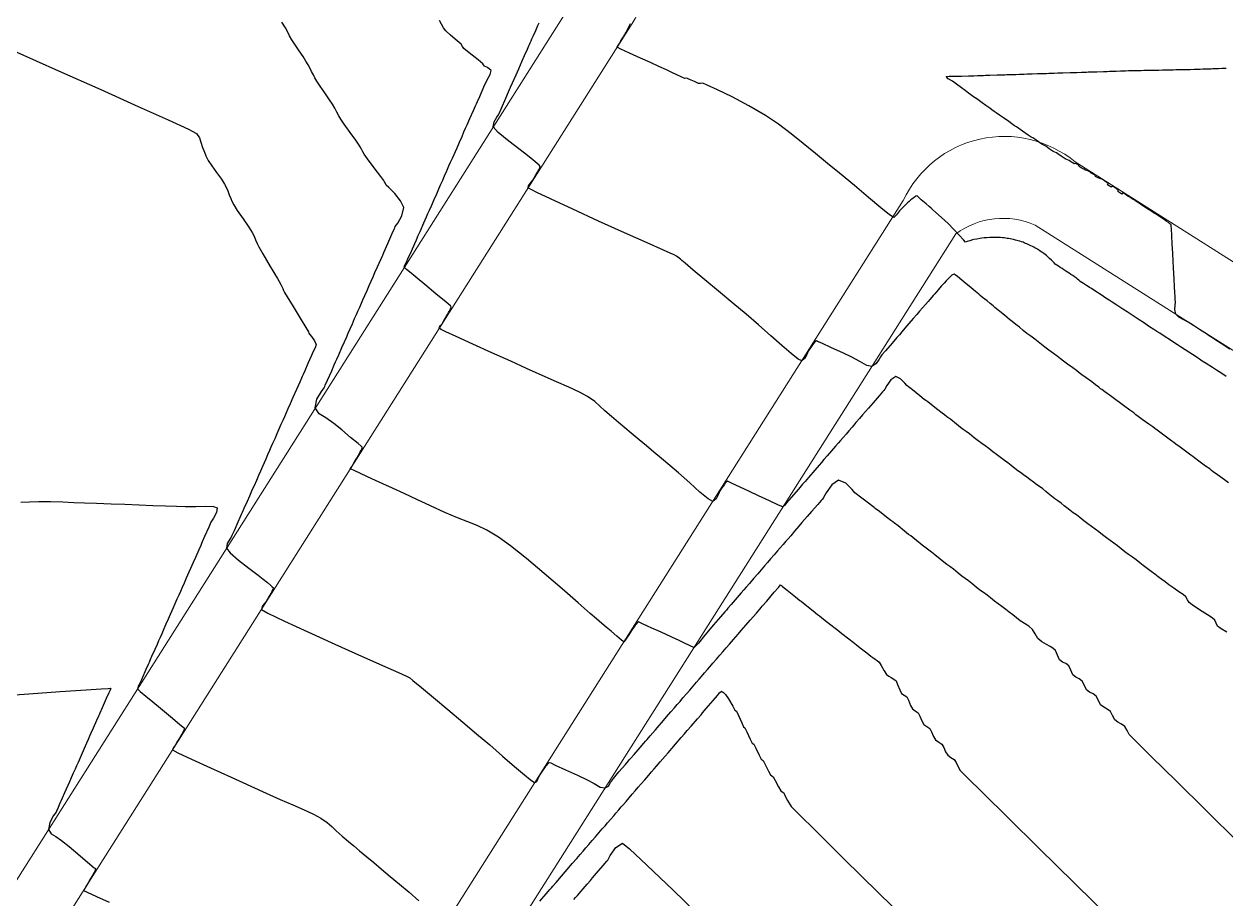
# Model space of a CAD drawing. Header units: millimetres. Extents: x 340454 to 342791, y 6993867 to 6995092.
# Drawn here: x 340967.86 to 341016.12, y 6994583.97 to 6994619.11 of the extents above; entities that cross this region are included whole.
import ezdxf

# ---------------------------------------------------------------- set-up
doc = ezdxf.new("R2010")
doc.units = ezdxf.units.MM
doc.header["$LTSCALE"] = 10
for name, color, linetype in [('T-HM-CURVA_INTERMEDIARIA', 45, 'Continuous'), ('T-HM-CURVA_MESTRA', 20, 'Continuous'), ('URB-Calçadas', 2, 'Continuous'), ('URB-Quadras', 3, 'Continuous')]:
    doc.layers.add(name, color=color, linetype=linetype)

msp = doc.modelspace()

# ---------------------------------------------------------------- linework, layer by layer
at = {"layer": 'T-HM-CURVA_INTERMEDIARIA', "color": 45, "linetype": 'Continuous', "lineweight": -3, "flags": 128}
for points, elevation in [([(341016.64, 6994586.227), (341015.312, 6994587.532), (341014.12, 6994588.705), (341013.152, 6994589.66), (341012.496, 6994590.311), (341012.24, 6994590.57), (341012.155, 6994590.735), (341012.064, 6994590.892), (341011.935, 6994590.988), (341011.787, 6994591.068), (341011.658, 6994591.167), (341011.571, 6994591.332), (341011.483, 6994591.497), (341011.357, 6994591.592), (341011.214, 6994591.668), (341011.086, 6994591.766), (341011, 6994591.935), (341010.913, 6994592.105), (341010.789, 6994592.199), (341010.651, 6994592.27), (341010.526, 6994592.367), (341010.441, 6994592.541), (341010.355, 6994592.715), (341010.233, 6994592.809), (341010.1, 6994592.875), (341009.978, 6994592.97), (341009.894, 6994593.15), (341009.809, 6994593.329), (341009.69, 6994593.421), (341009.563, 6994593.482), (341009.443, 6994593.577), (341009.36, 6994593.761), (341009.278, 6994593.946), (341009.171, 6994594.043), (341009.059, 6994594.106), (341008.922, 6994594.186), (341008.735, 6994594.296), (341008.571, 6994594.427), (341008.462, 6994594.611), (341008.358, 6994594.792), (341008.203, 6994594.918), (341008.029, 6994595.025), (341007.867, 6994595.141), (341007.707, 6994595.259), (341007.563, 6994595.372), (341007.418, 6994595.488), (341007.279, 6994595.596), (341007.127, 6994595.707), (341006.975, 6994595.817), (341006.828, 6994595.932), (341006.672, 6994596.058), (341006.531, 6994596.169), (341006.389, 6994596.272), (341006.247, 6994596.375), (341006.096, 6994596.494), (341005.925, 6994596.632), (341005.783, 6994596.744), (341005.653, 6994596.839), (341005.522, 6994596.934), (341005.367, 6994597.056), (341005.179, 6994597.208), (341005.037, 6994597.32), (341004.919, 6994597.406), (341004.801, 6994597.492), (341004.645, 6994597.616), (341004.436, 6994597.785), (341004.293, 6994597.899), (341004.189, 6994597.975), (341004.085, 6994598.051), (341003.927, 6994598.178), (341003.697, 6994598.364), (341003.551, 6994598.481), (341003.463, 6994598.545), (341003.374, 6994598.61), (341003.213, 6994598.74), (341002.961, 6994598.946), (341002.812, 6994599.066), (341002.742, 6994599.118), (341002.671, 6994599.169), (341002.497, 6994599.302), (341002.205, 6994599.527), (341002.043, 6994599.652), (341001.993, 6994599.688), (341001.943, 6994599.724), (341001.763, 6994599.863), (341001.444, 6994600.108), (341001.272, 6994600.241), (341001.221, 6994600.278), (341001.109, 6994600.416), (341000.855, 6994600.664), (341000.569, 6994600.783), (341000.301, 6994600.596), (341000.075, 6994600.273), (340999.968, 6994600.087), (340999.916, 6994600.027), (340999.864, 6994599.967), (340999.729, 6994599.811), (340999.485, 6994599.529), (340999.307, 6994599.322), (340999.203, 6994599.202), (340999.099, 6994599.082), (340998.972, 6994598.935), (340998.803, 6994598.74), (340998.645, 6994598.557), (340998.537, 6994598.432), (340998.451, 6994598.333), (340998.343, 6994598.208), (340998.226, 6994598.072), (340998.118, 6994597.948), (340997.984, 6994597.792), (340997.84, 6994597.625), (340997.716, 6994597.482), (340997.597, 6994597.344), (340997.46, 6994597.186), (340997.323, 6994597.027), (340997.165, 6994596.845), (340996.985, 6994596.637), (340996.857, 6994596.489), (340996.759, 6994596.376), (340996.662, 6994596.262), (340996.494, 6994596.069), (340996.259, 6994595.797), (340996.123, 6994595.64), (340996.062, 6994595.569), (340996, 6994595.497), (340995.831, 6994595.302), (340995.547, 6994594.973), (340995.394, 6994594.796), (340995.339, 6994594.733), (340995.2, 6994594.56), (340994.937, 6994594.243), (340994.763, 6994594.067), (340994.66, 6994594.1), (340994.549, 6994594.165), (340994.411, 6994594.229), (340994.168, 6994594.341), (340993.876, 6994594.475), (340993.616, 6994594.595), (340993.325, 6994594.729), (340993.064, 6994594.849), (340992.894, 6994594.927), (340992.687, 6994595.022), (340992.582, 6994595.071), (340992.539, 6994595.097), (340992.479, 6994595.056), (340992.438, 6994595.008), (340992.399, 6994594.957), (340992.356, 6994594.896), (340992.281, 6994594.786), (340992.142, 6994594.579), (340992.052, 6994594.446), (340992, 6994594.354), (340991.945, 6994594.288), (340991.848, 6994594.355), (340991.659, 6994594.521), (340991.432, 6994594.718), (340991.236, 6994594.882), (340991.061, 6994595.029), (340990.842, 6994595.212), (340990.588, 6994595.434), (340990.104, 6994595.862), (340989.465, 6994596.421), (340988.75, 6994597.039), (340988.036, 6994597.64), (340987.399, 6994598.151), (340986.917, 6994598.498), (340986.444, 6994598.774), (340986.05, 6994598.963), (340985.676, 6994599.113), (340985.264, 6994599.274), (340984.756, 6994599.493), (340984.184, 6994599.756), (340983.632, 6994600.01), (340983.117, 6994600.248), (340982.657, 6994600.46), (340982.267, 6994600.639), (340981.818, 6994600.845), (340981.397, 6994601.038), (340981.083, 6994601.182), (340980.96, 6994601.241), (340981.001, 6994601.31), (340981.028, 6994601.355), (340981.057, 6994601.405), (340981.127, 6994601.522), (340981.217, 6994601.674), (340981.288, 6994601.795), (340981.334, 6994601.872), (340981.361, 6994601.92), (340981.386, 6994601.965), (340981.411, 6994602.018), (340981.431, 6994602.068), (340981.44, 6994602.118), (340981.395, 6994602.152), (340981.269, 6994602.256), (340980.972, 6994602.505), (340980.613, 6994602.806), (340980.303, 6994603.066), (340979.976, 6994603.285), (340979.705, 6994603.457), (340979.554, 6994603.693), (340979.613, 6994604.034), (340979.798, 6994604.35), (340979.909, 6994604.498), (340979.932, 6994604.55), (340979.954, 6994604.601), (340980.044, 6994604.805), (340980.211, 6994605.182), (340980.317, 6994605.423), (340980.366, 6994605.534), (340980.415, 6994605.645), (340980.495, 6994605.825), (340980.622, 6994606.115), (340980.726, 6994606.348), (340980.801, 6994606.519), (340980.876, 6994606.689), (340980.952, 6994606.862), (340981.042, 6994607.065), (340981.134, 6994607.274), (340981.207, 6994607.438), (340981.264, 6994607.569), (340981.337, 6994607.734), (340981.41, 6994607.899), (340981.469, 6994608.032), (340981.542, 6994608.199), (340981.634, 6994608.407), (340981.722, 6994608.607), (340981.799, 6994608.779), (340981.875, 6994608.951), (340981.95, 6994609.124), (340982.054, 6994609.357), (340982.181, 6994609.645), (340982.26, 6994609.826), (340982.31, 6994609.937), (340982.359, 6994610.049), (340982.466, 6994610.291), (340982.632, 6994610.669), (340982.723, 6994610.873), (340982.745, 6994610.923), (340982.767, 6994610.974), (340982.866, 6994611.108), (340983.034, 6994611.401), (340983.103, 6994611.734), (340982.978, 6994612.006), (340982.741, 6994612.299), (340982.509, 6994612.535), (340982.402, 6994612.636), (340982.354, 6994612.723), (340982.328, 6994612.769), (340982.301, 6994612.816), (340982.179, 6994612.981), (340981.915, 6994613.335), (340981.647, 6994613.697), (340981.51, 6994613.884), (340981.456, 6994613.978), (340981.405, 6994614.074), (340981.352, 6994614.174), (340981.292, 6994614.278), (340981.175, 6994614.443), (340980.95, 6994614.756), (340980.717, 6994615.081), (340980.578, 6994615.282), (340980.496, 6994615.426), (340980.42, 6994615.573), (340980.34, 6994615.727), (340980.25, 6994615.884), (340980.13, 6994616.062), (340979.938, 6994616.337), (340979.743, 6994616.617), (340979.611, 6994616.814), (340979.533, 6994616.951), (340979.475, 6994617.063), (340979.403, 6994617.203), (340979.328, 6994617.348), (340979.265, 6994617.469), (340979.18, 6994617.618), (340979.064, 6994617.797), (340978.904, 6994618.031), (340978.74, 6994618.271), (340978.615, 6994618.467), (340978.52, 6994618.638), (340978.452, 6994618.779), (340978.358, 6994618.951), (340978.209, 6994619.182)], 706), ([(341016.23, 6994600.674), (341016.064, 6994600.795), (341015.783, 6994600.999), (341015.614, 6994601.121), (341015.544, 6994601.178), (341015.473, 6994601.235), (341015.307, 6994601.355), (341015.03, 6994601.556), (341014.863, 6994601.678), (341014.789, 6994601.738), (341014.716, 6994601.797), (341014.552, 6994601.916), (341014.28, 6994602.113), (341014.113, 6994602.235), (341014.032, 6994602.297), (341013.951, 6994602.359), (341013.788, 6994602.478), (341013.522, 6994602.67), (341013.356, 6994602.79), (341013.27, 6994602.856), (341013.185, 6994602.922), (341013.024, 6994603.039), (341012.766, 6994603.226), (341012.6, 6994603.346), (341012.51, 6994603.416), (341012.419, 6994603.486), (341012.26, 6994603.602), (341012.01, 6994603.782), (341011.846, 6994603.902), (341011.75, 6994603.977), (341011.653, 6994604.051), (341011.493, 6994604.168), (341011.261, 6994604.336), (341011.14, 6994604.423), (341011.093, 6994604.457), (341011.016, 6994604.518), (341010.887, 6994604.619), (341010.733, 6994604.731), (341010.506, 6994604.894), (341010.343, 6994605.013), (341010.231, 6994605.101), (341010.12, 6994605.189), (341009.969, 6994605.299), (341009.758, 6994605.45), (341009.596, 6994605.568), (341009.474, 6994605.665), (341009.352, 6994605.762), (341009.204, 6994605.87), (341009.013, 6994606.006), (341008.852, 6994606.123), (341008.717, 6994606.232), (341008.583, 6994606.341), (341008.443, 6994606.447), (341008.283, 6994606.566), (341008.133, 6994606.681), (341007.98, 6994606.804), (341007.829, 6994606.928), (341007.685, 6994607.044), (341007.544, 6994607.156), (341007.438, 6994607.24), (341007.333, 6994607.326), (341007.228, 6994607.413), (341007.045, 6994607.563), (341006.913, 6994607.671), (341006.844, 6994607.727), (341006.771, 6994607.787), (341006.661, 6994607.877), (341006.533, 6994607.983), (341006.354, 6994608.129), (341006.259, 6994608.207), (341006.194, 6994608.26), (341006.133, 6994608.31), (341006.072, 6994608.36), (341005.989, 6994608.429), (341005.875, 6994608.522), (341005.689, 6994608.674), (341005.518, 6994608.814), (341005.339, 6994608.961), (341005.255, 6994609.03), (341005.216, 6994609.062), (341005.172, 6994609.046), (341005.122, 6994609.024), (341005.037, 6994608.939), (341004.89, 6994608.788), (341004.808, 6994608.704), (341004.754, 6994608.648), (341004.694, 6994608.579), (341004.561, 6994608.425), (341004.428, 6994608.271), (341004.367, 6994608.201), (341004.31, 6994608.134), (341004.23, 6994608.041), (341004.166, 6994607.967), (341004.063, 6994607.848), (341003.939, 6994607.705), (341003.822, 6994607.569), (341003.709, 6994607.438), (341003.568, 6994607.276), (341003.396, 6994607.076), (341003.231, 6994606.886), (341003.112, 6994606.747), (341003.009, 6994606.629), (341002.907, 6994606.511), (341002.716, 6994606.29), (341002.449, 6994605.981), (341002.31, 6994605.82), (341002.246, 6994605.746), (341002.194, 6994605.649), (341002.073, 6994605.471), (341001.908, 6994605.355), (341001.698, 6994605.397), (341001.428, 6994605.548), (341001.099, 6994605.727), (341000.734, 6994605.895), (341000.28, 6994606.104), (340999.892, 6994606.283), (340999.726, 6994606.359), (340999.677, 6994606.385), (340999.618, 6994606.338), (340999.562, 6994606.271), (340999.531, 6994606.23), (340999.5, 6994606.184), (340999.444, 6994606.102), (340999.349, 6994605.961), (340999.288, 6994605.83), (340999.205, 6994605.667), (340999.089, 6994605.576), (340998.945, 6994605.651), (340998.669, 6994605.869), (340998.292, 6994606.194), (340997.843, 6994606.59), (340997.353, 6994607.021), (340996.852, 6994607.45), (340996.317, 6994607.897), (340995.747, 6994608.375), (340995.199, 6994608.834), (340994.732, 6994609.225), (340994.405, 6994609.499), (340994.275, 6994609.608), (340994.216, 6994609.657), (340994.161, 6994609.703), (340994.112, 6994609.746), (340994.061, 6994609.786), (340993.963, 6994609.833), (340993.808, 6994609.903), (340993.537, 6994610.024), (340992.882, 6994610.317), (340991.97, 6994610.726), (340990.933, 6994611.195), (340989.898, 6994611.665), (340988.996, 6994612.082), (340988.456, 6994612.339), (340988.201, 6994612.468), (340988.117, 6994612.517), (340988.105, 6994612.529), (340988.1, 6994612.558), (340988.114, 6994612.613), (340988.177, 6994612.696), (340988.284, 6994612.832), (340988.41, 6994613.045), (340988.478, 6994613.16), (340988.506, 6994613.208), (340988.53, 6994613.254), (340988.565, 6994613.329), (340988.583, 6994613.384), (340988.546, 6994613.435), (340988.469, 6994613.499), (340988.291, 6994613.648), (340988.079, 6994613.825), (340987.781, 6994614.054), (340987.326, 6994614.401), (340986.902, 6994614.749), (340986.698, 6994614.981), (340986.733, 6994615.182), (340986.842, 6994615.369), (340986.907, 6994615.454), (340986.934, 6994615.517), (340987.029, 6994615.732), (340987.207, 6994616.135), (340987.315, 6994616.379), (340987.356, 6994616.472), (340987.397, 6994616.565), (340987.478, 6994616.748), (340987.616, 6994617.061), (340987.723, 6994617.304), (340987.793, 6994617.463), (340987.864, 6994617.622), (340987.959, 6994617.837), (340988.072, 6994618.093), (340988.132, 6994618.23), (340988.159, 6994618.291), (340988.186, 6994618.353), (340988.218, 6994618.425), (340988.254, 6994618.507), (340988.313, 6994618.64), (340988.405, 6994618.848), (340988.492, 6994619.046), (340988.54, 6994619.155)], 704), ([(341016.133, 6994604.946), (341015.953, 6994605.064), (341015.85, 6994605.131), (341015.746, 6994605.199), (341015.582, 6994605.306), (341015.336, 6994605.467), (341015.176, 6994605.571), (341015.056, 6994605.649), (341014.979, 6994605.699), (341014.926, 6994605.734), (341014.778, 6994605.831), (341014.493, 6994606.017), (341014.295, 6994606.146), (341014.183, 6994606.219), (341014.071, 6994606.292), (341013.898, 6994606.405), (341013.643, 6994606.572), (341013.466, 6994606.687), (341013.35, 6994606.763), (341013.234, 6994606.839), (341013.061, 6994606.951), (341012.813, 6994607.113), (341012.636, 6994607.229), (341012.516, 6994607.307), (341012.396, 6994607.385), (341012.275, 6994607.464), (341012.152, 6994607.545), (341011.979, 6994607.658), (341011.738, 6994607.815), (341011.559, 6994607.932), (341011.431, 6994608.015), (341011.303, 6994608.099), (341011.108, 6994608.226), (341010.853, 6994608.393), (341010.721, 6994608.479), (341010.649, 6994608.526), (341010.594, 6994608.562), (341010.529, 6994608.604), (341010.402, 6994608.687), (341010.275, 6994608.77), (341010.216, 6994608.82), (341010.169, 6994608.862), (341010.118, 6994608.906), (341010.044, 6994608.954), (341009.969, 6994609.003), (341009.896, 6994609.051), (341009.827, 6994609.096), (341009.76, 6994609.14), (341009.691, 6994609.184), (341009.615, 6994609.234), (341009.542, 6994609.282), (341009.469, 6994609.329), (341009.398, 6994609.375), (341009.33, 6994609.419), (341009.265, 6994609.462), (341009.221, 6994609.516), (341009.17, 6994609.571), (341009.115, 6994609.629), (341009.041, 6994609.693), (341008.997, 6994609.736), (341008.954, 6994609.769), (341008.915, 6994609.806), (341008.862, 6994609.848), (341008.805, 6994609.894), (341008.734, 6994609.941), (341008.67, 6994609.986), (341008.601, 6994610.034), (341008.551, 6994610.062), (341008.501, 6994610.09), (341008.453, 6994610.12), (341008.404, 6994610.149), (341008.35, 6994610.175), (341008.294, 6994610.201), (341008.236, 6994610.23), (341008.179, 6994610.258), (341008.126, 6994610.278), (341008.074, 6994610.298), (341008.025, 6994610.319), (341007.975, 6994610.339), (341007.909, 6994610.36), (341007.841, 6994610.381), (341007.778, 6994610.399), (341007.727, 6994610.414), (341007.676, 6994610.43), (341007.596, 6994610.447), (341007.525, 6994610.466), (341007.46, 6994610.477), (341007.397, 6994610.487), (341007.341, 6994610.496), (341007.279, 6994610.508), (341007.213, 6994610.514), (341007.146, 6994610.521), (341007.076, 6994610.527), (341007.015, 6994610.533), (341006.933, 6994610.535), (341006.851, 6994610.536), (341006.799, 6994610.537), (341006.727, 6994610.538), (341006.642, 6994610.533), (341006.523, 6994610.525), (341006.409, 6994610.514), (341006.326, 6994610.504), (341006.238, 6994610.491), (341006.118, 6994610.468), (341006.003, 6994610.446), (341005.95, 6994610.434), (341005.845, 6994610.405), (341005.736, 6994610.375), (341005.66, 6994610.351), (341005.585, 6994610.433), (341005.408, 6994610.629), (341005.183, 6994610.872), (341004.965, 6994611.095), (341004.698, 6994611.342), (341004.469, 6994611.54), (341004.351, 6994611.641), (341004.28, 6994611.711), (341004.21, 6994611.781), (341004.085, 6994611.888), (341003.891, 6994612.052), (341003.787, 6994612.141), (341003.726, 6994612.204), (341003.668, 6994612.187), (341003.599, 6994612.143), (341003.558, 6994612.113), (341003.507, 6994612.073), (341003.466, 6994612.039), (341003.404, 6994611.982), (341003.34, 6994611.925), (341003.293, 6994611.881), (341003.245, 6994611.835), (341003.183, 6994611.774), (341003.124, 6994611.713), (341003.068, 6994611.654), (341003.019, 6994611.604), (341002.971, 6994611.554), (341002.9, 6994611.438), (341002.782, 6994611.331), (341002.619, 6994611.438), (341002.263, 6994611.73), (341001.771, 6994612.145), (341001.201, 6994612.625), (341000.609, 6994613.11), (341000.124, 6994613.505), (340999.639, 6994613.908), (340999.152, 6994614.309), (340998.658, 6994614.702), (340998.153, 6994615.078), (340997.633, 6994615.43), (340996.969, 6994615.824), (340996.299, 6994616.176), (340995.71, 6994616.461), (340995.285, 6994616.654), (340995.111, 6994616.726), (340995.017, 6994616.722), (340994.945, 6994616.713), (340994.883, 6994616.741), (340994.776, 6994616.793), (340994.582, 6994616.885), (340994.473, 6994616.935), (340994.389, 6994616.924), (340994.273, 6994616.976), (340994.052, 6994617.079), (340993.892, 6994617.153), (340993.651, 6994617.264), (340993.352, 6994617.401), (340993.018, 6994617.555), (340992.616, 6994617.737), (340992.178, 6994617.933), (340991.825, 6994618.094), (340991.677, 6994618.173), (340991.713, 6994618.25), (340991.769, 6994618.329), (340991.815, 6994618.407), (340991.853, 6994618.471), (340991.905, 6994618.556), (340991.935, 6994618.608), (340991.966, 6994618.661), (340991.996, 6994618.712), (340992.021, 6994618.755), (340992.047, 6994618.803), (340992.099, 6994618.909), (340992.165, 6994619.042), (340992.21, 6994619.134)], 703), ([(340967.442, 6994618.031), (340969.237, 6994617.229), (340970.935, 6994616.471), (340972.437, 6994615.799), (340973.644, 6994615.254), (340974.458, 6994614.878), (340974.781, 6994614.713), (340974.901, 6994614.538), (340974.957, 6994614.359), (340975.025, 6994614.15), (340975.102, 6994613.96), (340975.161, 6994613.809), (340975.252, 6994613.628), (340975.392, 6994613.413), (340975.588, 6994613.14), (340975.78, 6994612.875), (340975.908, 6994612.681), (340975.985, 6994612.528), (340976.037, 6994612.401), (340976.099, 6994612.25), (340976.159, 6994612.105), (340976.206, 6994611.99), (340976.276, 6994611.85), (340976.422, 6994611.623), (340976.655, 6994611.279), (340976.885, 6994610.943), (340977.017, 6994610.739), (340977.093, 6994610.582), (340977.155, 6994610.435), (340977.216, 6994610.292), (340977.282, 6994610.152), (340977.443, 6994609.875), (340977.739, 6994609.373), (340978.029, 6994608.884), (340978.168, 6994608.648), (340978.209, 6994608.561), (340978.246, 6994608.478), (340978.281, 6994608.399), (340978.318, 6994608.321), (340978.424, 6994608.146), (340978.661, 6994607.757), (340978.941, 6994607.298), (340979.175, 6994606.914), (340979.276, 6994606.748), (340979.3, 6994606.697), (340979.324, 6994606.647), (340979.396, 6994606.555), (340979.521, 6994606.38), (340979.592, 6994606.229), (340979.553, 6994606.095), (340979.472, 6994605.958), (340979.391, 6994605.773), (340979.256, 6994605.469), (340979.128, 6994605.178), (340979.064, 6994605.033), (340979.03, 6994604.955), (340978.995, 6994604.878), (340978.928, 6994604.724), (340978.794, 6994604.422), (340978.656, 6994604.108), (340978.544, 6994603.855), (340978.452, 6994603.647), (340978.382, 6994603.487), (340978.315, 6994603.335), (340978.247, 6994603.183), (340978.176, 6994603.022), (340978.092, 6994602.832), (340978.01, 6994602.646), (340977.925, 6994602.452), (340977.839, 6994602.258), (340977.773, 6994602.109), (340977.714, 6994601.975), (340977.64, 6994601.808), (340977.562, 6994601.631), (340977.497, 6994601.483), (340977.431, 6994601.333), (340977.352, 6994601.153), (340977.272, 6994600.974), (340977.186, 6994600.779), (340977.092, 6994600.564), (340977.023, 6994600.408), (340976.964, 6994600.276), (340976.906, 6994600.144), (340976.814, 6994599.936), (340976.688, 6994599.649), (340976.614, 6994599.483), (340976.578, 6994599.401), (340976.542, 6994599.319), (340976.447, 6994599.105), (340976.29, 6994598.749), (340976.206, 6994598.558), (340976.18, 6994598.498), (340976.118, 6994598.417), (340976.015, 6994598.24), (340975.981, 6994598.049), (340976.136, 6994597.867), (340976.476, 6994597.576), (340976.887, 6994597.251), (340977.255, 6994596.969), (340977.466, 6994596.806), (340977.628, 6994596.67), (340977.764, 6994596.556), (340977.822, 6994596.507), (340977.864, 6994596.48), (340977.851, 6994596.402), (340977.827, 6994596.349), (340977.789, 6994596.276), (340977.762, 6994596.228), (340977.699, 6994596.122), (340977.575, 6994595.914), (340977.438, 6994595.742), (340977.388, 6994595.597), (340977.65, 6994595.451), (340978.319, 6994595.13), (340979.26, 6994594.695), (340980.336, 6994594.206), (340981.412, 6994593.721), (340982.349, 6994593.3), (340983.013, 6994593.003), (340983.267, 6994592.89), (340983.345, 6994592.854), (340983.474, 6994592.746), (340983.814, 6994592.462), (340984.301, 6994592.054), (340984.874, 6994591.574), (340985.472, 6994591.073), (340986.031, 6994590.605), (340986.558, 6994590.156), (340987.077, 6994589.706), (340987.552, 6994589.293), (340987.95, 6994588.953), (340988.188, 6994588.759), (340988.31, 6994588.672), (340988.359, 6994588.646), (340988.373, 6994588.644), (340988.401, 6994588.653), (340988.446, 6994588.69), (340988.494, 6994588.784), (340988.573, 6994588.941), (340988.711, 6994589.145), (340988.783, 6994589.252), (340988.812, 6994589.294), (340988.846, 6994589.339), (340988.901, 6994589.406), (340988.944, 6994589.445), (340989.01, 6994589.427), (340989.19, 6994589.344), (340989.606, 6994589.152), (340990.083, 6994588.933), (340990.447, 6994588.765), (340990.747, 6994588.6), (340990.992, 6994588.46), (340991.191, 6994588.423), (340991.324, 6994588.502), (340991.413, 6994588.642), (340991.527, 6994588.811), (340991.749, 6994589.068), (340992.007, 6994589.366), (340992.138, 6994589.518), (340992.177, 6994589.563), (340992.216, 6994589.608), (340992.353, 6994589.766), (340992.599, 6994590.052), (340992.75, 6994590.226), (340992.814, 6994590.299), (340992.877, 6994590.373), (340993.004, 6994590.519), (340993.216, 6994590.765), (340993.362, 6994590.934), (340993.451, 6994591.036), (340993.539, 6994591.138), (340993.658, 6994591.276), (340993.832, 6994591.478), (340993.976, 6994591.644), (340994.088, 6994591.773), (340994.2, 6994591.903), (340994.319, 6994592.04), (340994.458, 6994592.201), (340994.59, 6994592.354), (340994.726, 6994592.511), (340994.861, 6994592.668), (340994.967, 6994592.791), (340995.066, 6994592.905), (340995.19, 6994593.048), (340995.308, 6994593.184), (340995.403, 6994593.294), (340995.523, 6994593.433), (340995.666, 6994593.599), (340995.801, 6994593.755), (340995.923, 6994593.896), (340996.054, 6994594.047), (340996.184, 6994594.198), (340996.344, 6994594.383), (340996.533, 6994594.602), (340996.662, 6994594.751), (340996.754, 6994594.857), (340996.845, 6994594.963), (340997.017, 6994595.161), (340997.267, 6994595.451), (340997.407, 6994595.612), (340997.457, 6994595.67), (340997.506, 6994595.728), (340997.681, 6994595.929), (340997.987, 6994596.283), (340998.157, 6994596.48), (340998.202, 6994596.535), (340998.242, 6994596.578), (340998.281, 6994596.55), (340998.32, 6994596.516), (340998.505, 6994596.367), (340998.838, 6994596.1), (340999.018, 6994595.956), (340999.062, 6994595.924), (340999.232, 6994595.788), (340999.547, 6994595.536), (340999.722, 6994595.397), (340999.801, 6994595.339), (340999.965, 6994595.209), (341000.262, 6994594.973), (341000.433, 6994594.838), (341000.488, 6994594.797), (341000.543, 6994594.757), (341000.702, 6994594.632), (341000.981, 6994594.41), (341001.148, 6994594.279), (341001.217, 6994594.228), (341001.287, 6994594.178), (341001.441, 6994594.056), (341001.704, 6994593.849), (341001.867, 6994593.72), (341001.949, 6994593.66), (341002.032, 6994593.6), (341002.119, 6994593.544), (341002.2, 6994593.481), (341002.281, 6994593.346), (341002.401, 6994593.129), (341002.489, 6994592.987), (341002.58, 6994592.917), (341002.68, 6994592.855), (341002.783, 6994592.795), (341002.874, 6994592.725), (341002.94, 6994592.585), (341003.027, 6994592.37), (341003.098, 6994592.225), (341003.202, 6994592.154), (341003.307, 6994592.083), (341003.376, 6994591.946), (341003.461, 6994591.742), (341003.535, 6994591.598), (341003.647, 6994591.522), (341003.759, 6994591.447), (341003.831, 6994591.311), (341003.913, 6994591.117), (341003.991, 6994590.975), (341004.109, 6994590.894), (341004.229, 6994590.814), (341004.303, 6994590.68), (341004.383, 6994590.496), (341004.463, 6994590.356), (341004.588, 6994590.27), (341004.714, 6994590.185), (341004.791, 6994590.052), (341004.868, 6994589.879), (341004.95, 6994589.74), (341005.082, 6994589.65), (341005.214, 6994589.561), (341005.286, 6994589.443), (341005.352, 6994589.294), (341005.452, 6994589.126), (341005.709, 6994588.866), (341006.368, 6994588.211), (341007.359, 6994587.234), (341008.606, 6994586.006), (341010.037, 6994584.599), (341011.58, 6994583.084)], 707), ([(341016.281, 6994606.044), (341015.932, 6994606.271), (341015.64, 6994606.462), (341015.514, 6994606.544), (341015.444, 6994606.59), (341015.34, 6994606.658), (341015.103, 6994606.812), (341014.827, 6994606.993), (341014.606, 6994607.137), (341014.404, 6994607.246), (341014.239, 6994607.331), (341014.118, 6994607.456), (341014.07, 6994607.638), (341014.079, 6994607.817), (341014.092, 6994607.938), (341014.085, 6994608.056), (341014.079, 6994608.174), (341014.071, 6994608.317), (341014.058, 6994608.563), (341014.042, 6994608.86), (341014.03, 6994609.085), (341014.017, 6994609.32), (341014.003, 6994609.583), (341013.986, 6994609.897), (341013.967, 6994610.261), (341013.948, 6994610.611), (341013.933, 6994610.877), (341013.927, 6994610.984), (341013.927, 6994611.049), (341013.877, 6994611.087), (341013.812, 6994611.134), (341013.728, 6994611.191), (341013.654, 6994611.242), (341013.577, 6994611.293), (341013.442, 6994611.383), (341013.29, 6994611.484), (341013.219, 6994611.53), (341013.149, 6994611.576), (341013.037, 6994611.649), (341012.933, 6994611.716), (341012.871, 6994611.757), (341012.818, 6994611.791), (341012.745, 6994611.838), (341012.694, 6994611.871), (341012.636, 6994611.909), (341012.567, 6994611.954), (341012.505, 6994611.994), (341012.432, 6994612.041), (341012.377, 6994612.076), (341012.309, 6994612.12), (341012.258, 6994612.153), (341012.208, 6994612.186), (341012.149, 6994612.224), (341012.082, 6994612.267), (341012.017, 6994612.309), (341011.967, 6994612.318), (341011.939, 6994612.276), (341011.861, 6994612.326), (341011.784, 6994612.377), (341011.809, 6994612.427), (341011.717, 6994612.496), (341011.621, 6994612.564), (341011.569, 6994612.598), (341011.512, 6994612.557), (341011.437, 6994612.604), (341011.366, 6994612.653), (341011.39, 6994612.698), (341011.345, 6994612.744), (341011.247, 6994612.808), (341011.15, 6994612.87), (341011.102, 6994612.888), (341010.992, 6994612.934), (341010.882, 6994612.981), (341010.869, 6994613.033), (341010.794, 6994613.074), (341010.716, 6994613.117), (341010.66, 6994613.171), (341010.604, 6994613.196), (341010.55, 6994613.219), (341010.49, 6994613.233), (341010.412, 6994613.275), (341010.333, 6994613.318), (341010.274, 6994613.358), (341010.231, 6994613.387), (341010.197, 6994613.448), (341010.139, 6994613.477), (341010.081, 6994613.503), (341010.023, 6994613.495), (341009.977, 6994613.526), (341009.923, 6994613.563), (341009.876, 6994613.591), (341009.829, 6994613.619), (341009.757, 6994613.65), (341009.668, 6994613.692), (341009.507, 6994613.801), (341009.37, 6994613.898), (341009.313, 6994613.937), (341009.256, 6994613.961), (341009.186, 6994613.992), (341009.031, 6994614.099), (341008.888, 6994614.2), (341008.817, 6994614.245), (341008.736, 6994614.277), (341008.594, 6994614.377), (341008.45, 6994614.479), (341008.372, 6994614.534), (341008.298, 6994614.561), (341008.179, 6994614.646), (341007.957, 6994614.805), (341007.811, 6994614.908), (341007.713, 6994614.973), (341007.636, 6994615.024), (341007.581, 6994615.063), (341007.526, 6994615.102), (341007.406, 6994615.186), (341007.187, 6994615.337), (341007.035, 6994615.441), (341006.901, 6994615.534), (341006.815, 6994615.594), (341006.724, 6994615.66), (341006.639, 6994615.722), (341006.558, 6994615.779), (341006.477, 6994615.837), (341006.336, 6994615.938), (341006.114, 6994616.096), (341005.988, 6994616.187), (341005.933, 6994616.227), (341005.877, 6994616.268), (341005.787, 6994616.333), (341005.647, 6994616.435), (341005.501, 6994616.541), (341005.3, 6994616.688), (341005.14, 6994616.805), (341004.965, 6994616.909), (341004.884, 6994616.994), (341005.012, 6994617.018), (341005.249, 6994617.006), (341005.498, 6994617.014), (341005.792, 6994617.024), (341005.937, 6994617.029), (341006, 6994617.031), (341006.149, 6994617.035), (341006.317, 6994617.041), (341006.394, 6994617.044), (341006.471, 6994617.046), (341006.644, 6994617.052), (341006.937, 6994617.061), (341007.105, 6994617.067), (341007.172, 6994617.069), (341007.238, 6994617.071), (341007.331, 6994617.074), (341007.452, 6994617.078), (341007.566, 6994617.082), (341007.692, 6994617.086), (341007.832, 6994617.091), (341008.022, 6994617.097), (341008.145, 6994617.101), (341008.244, 6994617.104), (341008.342, 6994617.107), (341008.557, 6994617.114), (341008.757, 6994617.121), (341008.836, 6994617.124), (341008.914, 6994617.126), (341009.005, 6994617.129), (341009.108, 6994617.133), (341009.223, 6994617.136), (341009.368, 6994617.141), (341009.576, 6994617.148), (341009.872, 6994617.158), (341010.031, 6994617.163), (341010.083, 6994617.165), (341010.136, 6994617.166), (341010.33, 6994617.173), (341010.519, 6994617.179), (341010.593, 6994617.181), (341010.711, 6994617.185), (341010.937, 6994617.193), (341011.201, 6994617.201), (341011.358, 6994617.206), (341011.443, 6994617.209), (341011.533, 6994617.212), (341011.716, 6994617.218), (341011.889, 6994617.224), (341012.094, 6994617.231), (341012.206, 6994617.234), (341012.295, 6994617.237), (341012.345, 6994617.239), (341012.398, 6994617.241), (341012.489, 6994617.241), (341012.587, 6994617.242), (341012.651, 6994617.242), (341012.715, 6994617.243), (341012.824, 6994617.247), (341012.949, 6994617.251), (341013.051, 6994617.252), (341013.128, 6994617.252), (341013.213, 6994617.253), (341013.266, 6994617.254), (341013.324, 6994617.254), (341013.424, 6994617.258), (341013.575, 6994617.264), (341013.735, 6994617.266), (341013.839, 6994617.267), (341013.926, 6994617.268), (341014.011, 6994617.271), (341014.108, 6994617.275), (341014.18, 6994617.276), (341014.248, 6994617.277), (341014.312, 6994617.279), (341014.37, 6994617.281), (341014.464, 6994617.282), (341014.527, 6994617.283), (341014.598, 6994617.284), (341014.693, 6994617.286), (341014.845, 6994617.292), (341014.981, 6994617.298), (341015.034, 6994617.299), (341015.088, 6994617.3), (341015.195, 6994617.304), (341015.316, 6994617.309), (341015.4, 6994617.31), (341015.474, 6994617.312), (341015.533, 6994617.313), (341015.592, 6994617.314), (341015.652, 6994617.316), (341015.711, 6994617.319), (341015.82, 6994617.325), (341015.977, 6994617.332), (341016.13, 6994617.335)], 702), ([(340967.732, 6994599.902), (340968.076, 6994599.913), (340968.455, 6994599.931), (340968.925, 6994599.93), (340969.417, 6994599.911), (340969.855, 6994599.894), (340970.289, 6994599.878), (340970.771, 6994599.859), (340971.351, 6994599.837), (340971.905, 6994599.816), (340972.475, 6994599.794), (340973.03, 6994599.773), (340973.543, 6994599.753), (340973.986, 6994599.737), (340974.33, 6994599.723), (340974.762, 6994599.724), (340975.16, 6994599.737), (340975.465, 6994599.731), (340975.618, 6994599.674), (340975.592, 6994599.484), (340975.463, 6994599.257), (340975.384, 6994599.146), (340975.361, 6994599.093), (340975.273, 6994598.894), (340975.11, 6994598.523), (340975.015, 6994598.308), (340974.984, 6994598.238), (340974.953, 6994598.168), (340974.875, 6994597.993), (340974.739, 6994597.683), (340974.647, 6994597.475), (340974.596, 6994597.359), (340974.544, 6994597.243), (340974.475, 6994597.085), (340974.37, 6994596.848), (340974.281, 6994596.646), (340974.209, 6994596.482), (340974.136, 6994596.318), (340974.07, 6994596.167), (340973.997, 6994596.003), (340973.918, 6994595.823), (340973.848, 6994595.664), (340973.792, 6994595.538), (340973.728, 6994595.393), (340973.642, 6994595.198), (340973.556, 6994595.004), (340973.472, 6994594.813), (340973.386, 6994594.617), (340973.319, 6994594.467), (340973.259, 6994594.33), (340973.198, 6994594.192), (340973.105, 6994593.982), (340972.982, 6994593.702), (340972.911, 6994593.542), (340972.877, 6994593.464), (340972.842, 6994593.386), (340972.754, 6994593.186), (340972.6, 6994592.838), (340972.503, 6994592.617), (340972.44, 6994592.507), (340972.409, 6994592.405), (340972.514, 6994592.297), (340972.749, 6994592.11), (340973.029, 6994591.886), (340973.336, 6994591.629), (340973.742, 6994591.289), (340974.097, 6994590.992), (340974.25, 6994590.863), (340974.294, 6994590.833), (340974.282, 6994590.768), (340974.262, 6994590.719), (340974.223, 6994590.643), (340974.189, 6994590.584), (340974.15, 6994590.517), (340974.124, 6994590.474), (340974.096, 6994590.426), (340974.026, 6994590.308), (340973.934, 6994590.153), (340973.856, 6994590.047), (340973.816, 6994589.953), (340974.033, 6994589.839), (340974.584, 6994589.581), (340975.342, 6994589.235), (340976.18, 6994588.855), (340976.97, 6994588.497), (340977.586, 6994588.217), (340978.146, 6994587.966), (340978.655, 6994587.745), (340979.103, 6994587.55), (340979.478, 6994587.373), (340979.772, 6994587.21), (340980.028, 6994587.032), (340980.215, 6994586.872), (340980.394, 6994586.702), (340980.63, 6994586.492), (340980.884, 6994586.28), (340981.103, 6994586.096), (340981.332, 6994585.904), (340981.618, 6994585.665), (340981.901, 6994585.428), (340982.218, 6994585.162), (340982.564, 6994584.872), (340982.934, 6994584.563), (340983.321, 6994584.239), (340983.712, 6994583.896)], 708), ([(340966.724, 6994592.115), (340968.053, 6994592.208), (340969.301, 6994592.294), (340970.347, 6994592.366), (340970.955, 6994592.405), (340971.236, 6994592.422), (340971.325, 6994592.426), (340971.337, 6994592.425), (340971.339, 6994592.416), (340971.331, 6994592.387), (340971.3, 6994592.325), (340971.259, 6994592.249), (340971.159, 6994592.023), (340970.993, 6994591.645), (340970.899, 6994591.432), (340970.87, 6994591.367), (340970.841, 6994591.302), (340970.767, 6994591.134), (340970.633, 6994590.831), (340970.541, 6994590.621), (340970.487, 6994590.499), (340970.433, 6994590.377), (340970.368, 6994590.229), (340970.273, 6994590.015), (340970.186, 6994589.817), (340970.105, 6994589.634), (340970.025, 6994589.452), (340969.962, 6994589.311), (340969.905, 6994589.181), (340969.834, 6994589.02), (340969.752, 6994588.835), (340969.679, 6994588.668), (340969.616, 6994588.527), (340969.551, 6994588.38), (340969.487, 6994588.233), (340969.393, 6994588.02), (340969.274, 6994587.751), (340969.208, 6994587.602), (340969.176, 6994587.528), (340969.143, 6994587.455), (340969.045, 6994587.313), (340968.889, 6994587.039), (340968.837, 6994586.761), (340968.946, 6994586.585), (340969.135, 6994586.469), (340969.362, 6994586.321), (340969.666, 6994586.067), (340970.106, 6994585.698), (340970.504, 6994585.365), (340970.678, 6994585.219), (340970.723, 6994585.186), (340970.714, 6994585.135), (340970.695, 6994585.087), (340970.669, 6994585.033), (340970.645, 6994584.988), (340970.617, 6994584.94), (340970.574, 6994584.866), (340970.508, 6994584.756), (340970.427, 6994584.619), (340970.36, 6994584.506), (340970.324, 6994584.445), (340970.293, 6994584.392), (340970.243, 6994584.309), (340970.392, 6994584.237), (340970.769, 6994584.064), (340971.276, 6994583.832)], 709), ([(340988.57, 6994583.879), (340988.824, 6994584.172), (340988.975, 6994584.348), (340989.034, 6994584.416), (340989.093, 6994584.484), (340989.22, 6994584.631), (340989.437, 6994584.882), (340989.585, 6994585.052), (340989.67, 6994585.151), (340989.755, 6994585.249), (340989.873, 6994585.386), (340990.05, 6994585.591), (340990.195, 6994585.758), (340990.305, 6994585.886), (340990.416, 6994586.014), (340990.534, 6994586.15), (340990.673, 6994586.312), (340990.806, 6994586.465), (340990.942, 6994586.622), (340991.077, 6994586.779), (340991.188, 6994586.906), (340991.293, 6994587.029), (340991.418, 6994587.173), (340991.536, 6994587.309), (340991.629, 6994587.417), (340991.738, 6994587.544), (340991.843, 6994587.665), (340991.927, 6994587.761), (340992.031, 6994587.883), (340992.161, 6994588.032), (340992.285, 6994588.176), (340992.4, 6994588.309), (340992.523, 6994588.451), (340992.645, 6994588.593), (340992.784, 6994588.753), (340992.942, 6994588.935), (340993.061, 6994589.074), (340993.161, 6994589.189), (340993.26, 6994589.304), (340993.405, 6994589.472), (340993.599, 6994589.696), (340993.722, 6994589.838), (340993.799, 6994589.927), (340993.876, 6994590.016), (340994.023, 6994590.187), (340994.252, 6994590.451), (340994.384, 6994590.603), (340994.438, 6994590.666), (340994.492, 6994590.729), (340994.644, 6994590.905), (340994.903, 6994591.204), (340995.045, 6994591.368), (340995.109, 6994591.442), (340995.257, 6994591.613), (340995.532, 6994591.931), (340995.706, 6994592.133), (340995.786, 6994592.242), (340995.861, 6994592.312), (340995.946, 6994592.265), (340996.027, 6994592.181), (340996.142, 6994591.998), (340996.315, 6994591.704), (340996.407, 6994591.546), (340996.47, 6994591.503), (340996.545, 6994591.338), (340996.679, 6994591.037), (340996.753, 6994590.873), (340996.805, 6994590.838), (340996.88, 6994590.679), (340997.016, 6994590.387), (340997.093, 6994590.226), (340997.163, 6994590.178), (340997.24, 6994590.023), (340997.377, 6994589.741), (340997.455, 6994589.584), (340997.5, 6994589.554), (340997.544, 6994589.523), (340997.622, 6994589.372), (340997.758, 6994589.1), (340997.839, 6994588.946), (340997.892, 6994588.91), (340997.945, 6994588.874), (340998.024, 6994588.726), (340998.16, 6994588.464), (340998.243, 6994588.312), (340998.304, 6994588.271), (340998.365, 6994588.229), (340998.414, 6994588.127), (340998.518, 6994587.917), (340998.665, 6994587.683), (340998.948, 6994587.394), (340999.677, 6994586.67), (341000.778, 6994585.583), (341002.176, 6994584.207), (341003.798, 6994582.614)], 708), ([(340989.938, 6994583.949), (340990.008, 6994584.03), (340990.078, 6994584.111), (340990.227, 6994584.283), (340990.466, 6994584.559), (340990.6, 6994584.714), (340990.645, 6994584.767), (340990.69, 6994584.819), (340990.845, 6994584.998), (340991.115, 6994585.31), (340991.261, 6994585.479), (340991.305, 6994585.53), (340991.398, 6994585.706), (340991.62, 6994586.03), (340991.893, 6994586.21), (340992.173, 6994585.981), (340992.872, 6994585.329), (340993.929, 6994584.315), (340995.285, 6994582.998)], 709)]:
    msp.add_lwpolyline(points, dxfattribs=dict(at, elevation=elevation))
at = {"layer": 'T-HM-CURVA_MESTRA', "color": 20, "linetype": 'Continuous', "lineweight": -3, "elevation": 705, "flags": 128}
msp.add_lwpolyline([(341016.164, 6994594.68), (341015.937, 6994594.821), (341015.788, 6994594.929), (341015.735, 6994595.048), (341015.681, 6994595.167), (341015.573, 6994595.253), (341015.387, 6994595.372), (341015.164, 6994595.517), (341014.945, 6994595.661), (341014.764, 6994595.779), (341014.653, 6994595.867), (341014.584, 6994595.985), (341014.516, 6994596.103), (341014.407, 6994596.19), (341014.234, 6994596.307), (341014.027, 6994596.449), (341013.834, 6994596.587), (341013.678, 6994596.7), (341013.546, 6994596.798), (341013.409, 6994596.906), (341013.272, 6994597.014), (341013.124, 6994597.123), (341012.954, 6994597.245), (341012.803, 6994597.356), (341012.66, 6994597.468), (341012.518, 6994597.581), (341012.372, 6994597.688), (341012.21, 6994597.803), (341012.061, 6994597.913), (341011.913, 6994598.031), (341011.765, 6994598.148), (341011.622, 6994598.253), (341011.469, 6994598.362), (341011.321, 6994598.47), (341011.167, 6994598.594), (341011.013, 6994598.717), (341010.872, 6994598.82), (341010.729, 6994598.921), (341010.584, 6994599.028), (341010.423, 6994599.157), (341010.262, 6994599.287), (341010.124, 6994599.388), (341009.992, 6994599.481), (341009.85, 6994599.586), (341009.728, 6994599.682), (341009.634, 6994599.762), (341009.512, 6994599.858), (341009.378, 6994599.957), (341009.258, 6994600.041), (341009.119, 6994600.144), (341008.991, 6994600.246), (341008.892, 6994600.33), (341008.764, 6994600.432), (341008.632, 6994600.53), (341008.525, 6994600.605), (341008.392, 6994600.702), (341008.25, 6994600.809), (341008.13, 6994600.903), (341007.997, 6994601.005), (341007.873, 6994601.096), (341007.773, 6994601.167), (341007.649, 6994601.257), (341007.504, 6994601.369), (341007.366, 6994601.476), (341007.228, 6994601.582), (341007.069, 6994601.697), (341006.91, 6994601.812), (341006.759, 6994601.929), (341006.601, 6994602.053), (341006.459, 6994602.161), (341006.317, 6994602.264), (341006.175, 6994602.367), (341006.012, 6994602.493), (341005.824, 6994602.641), (341005.69, 6994602.746), (341005.578, 6994602.826), (341005.466, 6994602.907), (341005.302, 6994603.035), (341005.07, 6994603.217), (341004.919, 6994603.335), (341004.821, 6994603.406), (341004.723, 6994603.477), (341004.553, 6994603.611), (341004.295, 6994603.815), (341004.146, 6994603.933), (341004.078, 6994603.982), (341004.011, 6994604.031), (341003.833, 6994604.172), (341003.533, 6994604.412), (341003.371, 6994604.541), (341003.311, 6994604.585), (341003.233, 6994604.684), (341003.059, 6994604.861), (341002.862, 6994604.947), (341002.673, 6994604.815), (341002.51, 6994604.583), (341002.43, 6994604.446), (341002.38, 6994604.389), (341002.33, 6994604.331), (341002.199, 6994604.179), (341001.956, 6994603.899), (341001.768, 6994603.681), (341001.65, 6994603.545), (341001.532, 6994603.408), (341001.41, 6994603.268), (341001.264, 6994603.098), (341001.107, 6994602.917), (341000.974, 6994602.763), (341000.868, 6994602.64), (341000.75, 6994602.504), (341000.641, 6994602.378), (341000.555, 6994602.278), (341000.446, 6994602.152), (341000.283, 6994601.963), (341000.107, 6994601.76), (340999.982, 6994601.615), (340999.883, 6994601.501), (340999.784, 6994601.387), (340999.609, 6994601.183), (340999.362, 6994600.898), (340999.225, 6994600.739), (340999.174, 6994600.681), (340999.123, 6994600.622), (340998.955, 6994600.428), (340998.658, 6994600.084), (340998.477, 6994599.875), (340998.409, 6994599.779), (340998.335, 6994599.711), (340998.158, 6994599.778), (340997.788, 6994599.95), (340997.357, 6994600.157), (340996.997, 6994600.327), (340996.613, 6994600.504), (340996.291, 6994600.652), (340996.154, 6994600.715), (340996.108, 6994600.741), (340996.059, 6994600.707), (340996.019, 6994600.664), (340995.98, 6994600.614), (340995.935, 6994600.551), (340995.883, 6994600.474), (340995.803, 6994600.356), (340995.744, 6994600.224), (340995.649, 6994600.038), (340995.517, 6994599.932), (340995.325, 6994600.031), (340995.002, 6994600.308), (340994.593, 6994600.685), (340994.142, 6994601.084), (340993.79, 6994601.379), (340993.462, 6994601.653), (340993.152, 6994601.912), (340992.853, 6994602.163), (340992.558, 6994602.41), (340992.238, 6994602.678), (340991.98, 6994602.894), (340991.735, 6994603.099), (340991.451, 6994603.337), (340991.186, 6994603.572), (340990.985, 6994603.763), (340990.776, 6994603.942), (340990.489, 6994604.142), (340990.16, 6994604.325), (340989.738, 6994604.523), (340989.236, 6994604.742), (340988.666, 6994604.989), (340988.038, 6994605.271), (340987.401, 6994605.562), (340986.648, 6994605.903), (340985.882, 6994606.251), (340985.205, 6994606.56), (340984.797, 6994606.75), (340984.604, 6994606.843), (340984.541, 6994606.877), (340984.532, 6994606.885), (340984.532, 6994606.898), (340984.545, 6994606.932), (340984.586, 6994606.994), (340984.642, 6994607.071), (340984.725, 6994607.211), (340984.793, 6994607.325), (340984.827, 6994607.383), (340984.858, 6994607.435), (340984.906, 6994607.516), (340984.933, 6994607.564), (340984.958, 6994607.61), (340984.988, 6994607.674), (340985.009, 6994607.733), (340984.987, 6994607.783), (340984.808, 6994607.932), (340984.399, 6994608.273), (340983.948, 6994608.649), (340983.642, 6994608.905), (340983.408, 6994609.094), (340983.213, 6994609.25), (340983.126, 6994609.337), (340983.154, 6994609.423), (340983.204, 6994609.514), (340983.274, 6994609.673), (340983.411, 6994609.982), (340983.546, 6994610.288), (340983.612, 6994610.439), (340983.644, 6994610.511), (340983.675, 6994610.582), (340983.761, 6994610.776), (340983.914, 6994611.123), (340984.02, 6994611.364), (340984.079, 6994611.496), (340984.137, 6994611.628), (340984.216, 6994611.807), (340984.329, 6994612.064), (340984.429, 6994612.289), (340984.514, 6994612.482), (340984.599, 6994612.675), (340984.672, 6994612.841), (340984.748, 6994613.012), (340984.837, 6994613.214), (340984.921, 6994613.405), (340984.989, 6994613.559), (340985.062, 6994613.723), (340985.127, 6994613.872), (340985.179, 6994613.99), (340985.245, 6994614.139), (340985.342, 6994614.357), (340985.446, 6994614.593), (340985.524, 6994614.771), (340985.589, 6994614.918), (340985.654, 6994615.064), (340985.761, 6994615.307), (340985.905, 6994615.634), (340985.987, 6994615.82), (340986.025, 6994615.905), (340986.062, 6994615.989), (340986.155, 6994616.2), (340986.322, 6994616.578), (340986.451, 6994616.87), (340986.571, 6994617.078), (340986.614, 6994617.24), (340986.468, 6994617.366), (340986.343, 6994617.417), (340986.313, 6994617.461), (340986.279, 6994617.51), (340986.089, 6994617.662), (340985.732, 6994617.948), (340985.519, 6994618.125), (340985.463, 6994618.21), (340985.407, 6994618.296), (340985.253, 6994618.429), (340984.988, 6994618.653), (340984.799, 6994618.828), (340984.707, 6994618.959), (340984.627, 6994619.1), (340984.542, 6994619.247)], dxfattribs=at)
at = {"layer": 'URB-Calçadas', "lineweight": 0}
for points in [[(340921.742, 6994700.481, 0.094654), (340991.015, 6994625.824, -0.393922), (340992.278, 6994619.122), (340962.536, 6994572.131, -0.431332), (340955.397, 6994570.742, -0.094281), (340868.599, 6994661.986, -0.395176), (340869.824, 6994668.711), (340914.527, 6994701.845, -0.437425)], [(341003.167, 6994612.018, -0.490343), (341010.066, 6994613.569), (341156.386, 6994520.961, -0.413053), (341158.088, 6994515.695), (341144.495, 6994458.547, -0.510464), (341137.725, 6994455.846), (340975.304, 6994558.644, -0.341973), (340973.485, 6994565.121)]]:
    msp.add_lwpolyline(points, format="xyb", close=True, dxfattribs=at)
at = {"layer": 'URB-Quadras', "color": 252, "lineweight": 0}
for points in [[(340916.015, 6994699.837, -0.34802), (340919.199, 6994698.89, 0.094654), (340989.238, 6994623.407, -0.296347), (340990.165, 6994620.459), (340960.424, 6994573.468, -0.431332), (340956.854, 6994572.773, -0.094281), (340870.7, 6994663.34, -0.395176), (340871.313, 6994666.703)], [(341008.462, 6994611.034), (341154.781, 6994518.426, -0.320347), (341155.657, 6994516.274), (341142.067, 6994459.146, -0.508324), (341139.062, 6994457.958), (340976.641, 6994560.757, -0.267801), (340975.598, 6994563.784), (341005.28, 6994610.681, -0.267801)]]:
    msp.add_lwpolyline(points, format="xyb", close=True, dxfattribs=at)

doc.saveas('drawing.dxf')
